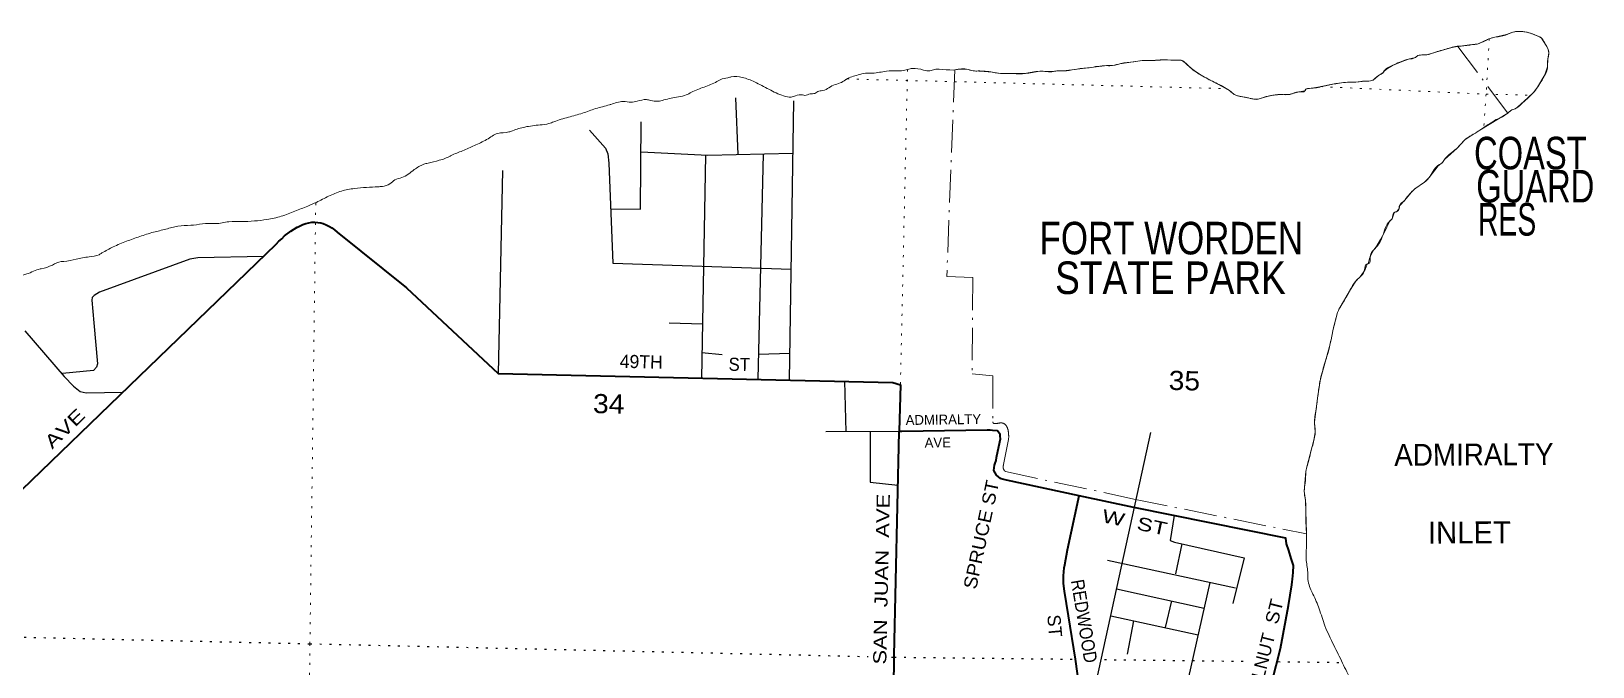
# Model space of a CAD drawing. Header units: feet. Extents: x -493433 to -244333, y 184684 to 373072.
# Drawn here: x -445118 to -430748, y 235009 to 240864 of the extents above; entities that cross this region are included whole.
import ezdxf
from ezdxf.enums import TextEntityAlignment as Align

# ---------------------------------------------------------------- set-up
doc = ezdxf.new("R2010")
doc.units = ezdxf.units.FT
doc.header["$LTSCALE"] = 60
doc.linetypes.add('DOT_DASHED', pattern=[7.7, 5, -1.2, 0.3, -1.2])
doc.linetypes.add('DOTTED', pattern=[1.5, 0.3, -1.2])
for name, color, linetype, lineweight in [('26', 7, 'Continuous', 40), ('27', 7, 'Continuous', 13), ('29', 7, 'Continuous', 25), ('39', 7, 'Continuous', 13), ('41', 7, 'Continuous', 13), ('44', 7, 'DOT_DASHED', 13), ('6', 7, 'DOTTED', 25), ('7', 7, 'DOTTED', 13)]:
    doc.layers.add(name, color=color, linetype=linetype, lineweight=lineweight)

msp = doc.modelspace()

# ---------------------------------------------------------------- linework, layer by layer
at = {"layer": '26'}
for points in [[(-446556.28, 235335.87), (-442862.69, 238903.88), (-442838.38, 238928.88), (-442813.38, 238952.5), (-442786.7, 238977.71), (-442730.2, 239020.88), (-442669.49, 239057.91), (-442667.89, 239058.73), (-442643.27, 239071.35), (-442617.89, 239083.68), (-442617.78, 239083.73), (-442591.52, 239093.24), (-442564.42, 239099.95), (-442536.77, 239103.79), (-442508.87, 239104.71), (-442481.02, 239102.72), (-442453.53, 239097.83), (-442432.28, 239091.95), (-442402.78, 239080.62), (-442374.63, 239066.27), (-442352.97, 239052.2), (-442327.97, 239033.93), (-442302.97, 239013.82), (-441665.03, 238500.7), (-440820.41, 237711.5), (-437189.55, 237629.66), (-437117.38, 237607.93), (-437131.04, 237179.17), (-437131.11, 237175.9)], [(-437193.41, 233788.92), (-437176.19, 235087.94), (-437175.65, 235112.75), (-437131.11, 237175.9)], [(-435473.94, 236585.31), (-436142.88, 236728.58), (-436167.82, 236733.92), (-436192.88, 236742.19), (-436199.74, 236744.46), (-436235.39, 236775.5), (-436258.72, 236816.37), (-436253.58, 236866.73), (-436246.98, 236886.22), (-436238.83, 236910.31), (-436233.66, 236936.22), (-436204.43, 237082.73), (-436199.39, 237107.99), (-436200.33, 237132.73), (-436201, 237150.23), (-436226.52, 237183.08), (-436272.03, 237186.81), (-436294.15, 237188.22), (-436322.03, 237187.81), (-437107.66, 237176.25), (-437131.11, 237175.9)], [(-435554.77, 233756.94), (-435425.93, 234372.15), (-435458.55, 234728.12), (-435507.4, 235080.4), (-435571.37, 235479.43), (-435608.68, 235705.55), (-435617.07, 235776.67), (-435617.99, 235848.26), (-435611.41, 235919.57), (-435606.31, 235949.89), (-435580.35, 236087.23), (-435480.08, 236556.55), (-435473.94, 236585.31)], [(-432735.3, 233702.2), (-433289.2, 234538.24), (-433739.16, 234634.69), (-433701.83, 234866.03), (-433622.36, 235179.22), (-433547.2, 235573.26), (-433518.09, 235765.55), (-433514.07, 235792.1), (-433511.92, 235815.55), (-433506.26, 235877.19), (-433502.8, 235943.73), (-433523.63, 236006.75), (-433546.25, 236079.9), (-433567.08, 236142.93), (-433573.63, 236194.92), (-434972.47, 236477.91), (-435473.94, 236585.31)]]:
    msp.add_lwpolyline(points, dxfattribs=at)
at = {"layer": '29'}
for p, q in [((-438635.55, 240251.57), (-438616.42, 239728.33)), ((-438101.64, 240223.52), (-438141.58, 237651.12)), ((-438913.7, 239720.89), (-438949.99, 237669.34)), ((-438429.77, 237657.61), (-438378.97, 239734.28)), ((-440781.79, 239579.73), (-440820.41, 237711.5)), ((-438941.24, 238164.02), (-439247.07, 238175.7)), ((-438945.84, 237904.08), (-438760.38, 237887.11)), ((-438424.07, 237890.68), (-438137.74, 237898.73)), ((-437633.69, 237639.67), (-437621.69, 237174.2)), ((-437131.11, 237175.9), (-437805.67, 237173.56)), ((-435425.93, 234372.15), (-434814.97, 237168.09)), ((-434530.41, 236141.57), (-434589.23, 235864.86)), ((-435214.08, 235991.13), (-434035.03, 235735.89)), ((-435129.55, 235728.49), (-434323.09, 235548.67)), ((-434731.74, 233740.92), (-434269.3, 235786.6)), ((-434624.46, 235615.87), (-434682.93, 235370.2)), ((-435184.04, 235479.11), (-434378.39, 235304.02)), ((-434973.99, 235433.46), (-435032.57, 235127.1))]:
    msp.add_line(p, q, dxfattribs=at)
for points in [[(-439785.35, 239227.18), (-439509.79, 239226.24), (-439504.86, 240030.49)], [(-439980.24, 239952.89), (-439834.13, 239785.27), (-439811.38, 239733.74), (-439802.41, 239647.94), (-439765.13, 238728.29), (-438125.7, 238673.58)], [(-439506.55, 239754.08), (-438891.49, 239721.45), (-438109.13, 239741.03)], [(-442982.06, 238788.57), (-443585.91, 238777.39), (-443659.3, 238765.75), (-444491.29, 238460.46), (-444538.2, 238429.55), (-444556.66, 238411.08), (-444559.24, 238385.32), (-444542.95, 238177.89), (-444507.67, 237799.19), (-444516.04, 237768.24), (-444545.08, 237739.57), (-444829.98, 237710.69)], [(-445177.6, 238103.26), (-444814.38, 237682.25), (-444730.22, 237594.6), (-444667.45, 237546.57), (-444613.5, 237531.71), (-444276.37, 237538.27)], [(-437397.79, 237174.97), (-437396.84, 236711.49), (-437141.76, 236682.35)], [(-434599.33, 236402.42), (-434635.91, 236173.39), (-434597.9, 236156.6), (-433957.23, 236013.95), (-434059.87, 235593.58)]]:
    msp.add_lwpolyline(points, dxfattribs=at)
at = {"layer": '39'}
for points in [[(-436632.57, 240506.42), (-436511.32, 240513.91), (-436447.08, 240498.4), (-436404.71, 240497.5), (-436271.75, 240486.57), (-436221.5, 240477.42), (-436128.71, 240475.43), (-435977.37, 240474.2), (-435837.65, 240495.42), (-435710.57, 240492.7), (-435670.05, 240499.91), (-435617.6, 240498.78), (-435512.35, 240512.67), (-435382.85, 240528.06), (-435223.01, 240546.84), (-435214.94, 240546.66), (-435168.5, 240547.68), (-435091.4, 240566.22), (-434971.99, 240581.82), (-434895.03, 240594.3), (-434826.45, 240592.83), (-434693.09, 240600.07), (-434566, 240597.33), (-434537.75, 240596.73), (-434503.86, 240577.83), (-434450.45, 240528.23), (-434335.12, 240449.06), (-434217.37, 240387.98), (-434091.78, 240316.65), (-434038.15, 240277.15), (-433945.8, 240254.98), (-433933.74, 240252.7), (-433867.44, 240239.16), (-433827.09, 240238.3), (-433788.5, 240249.58), (-433715.4, 240270.21), (-433622.34, 240280.33), (-433535.5, 240282.5), (-433452.27, 240304.94), (-433397.59, 240313.86), (-433387.15, 240329.79), (-433354.71, 240337.16), (-433231.17, 240356.71), (-433113.6, 240380.44), (-432970.02, 240393.51), (-432959.93, 240393.28), (-432836.58, 240404.76), (-432779.96, 240409.61), (-432718.44, 240454.71), (-432677.47, 240482.1), (-432667.03, 240498.02), (-432572.93, 240556.56), (-432442.68, 240606.25), (-432381.82, 240621.09), (-432355.15, 240640.71), (-432332.87, 240644.26), (-432258.05, 240650.73), (-432209.29, 240665.83), (-432085.37, 240703.55), (-431965.77, 240727.22), (-431959.72, 240727.08), (-431852.46, 240740.93), (-431811.98, 240746.12), (-431738.66, 240776.85), (-431691.78, 240798.04), (-431632.97, 240810.91), (-431523.38, 240838.83), (-431502.99, 240848.49), (-431411.86, 240862.68), (-431333.45, 240848.88), (-431285.39, 240831.7), (-431221.45, 240802.06), (-431192.12, 240759.05), (-431155.33, 240687.6), (-431158.93, 240615), (-431161.17, 240604.96), (-431164.99, 240522.27), (-431205.33, 240430.28), (-431286.73, 240306.87), (-431393.92, 240204.2), (-431453.51, 240155.02), (-431504.47, 240131.88), (-431543.54, 240098.41), (-431619.1, 240057.64), (-431745.93, 239979.62), (-431878.93, 239895.67), (-431901.44, 239882.03), (-432002.52, 239781.25), (-432105.4, 239690.59), (-432130.4, 239654.8), (-432146.85, 239641.02), (-432159.08, 239635.23), (-432244.16, 239528.05), (-432299.89, 239470.71), (-432373.66, 239419.8), (-432400.37, 239398.17), (-432483.25, 239299.02)], [(-442493.56, 239287.55), (-442381.34, 239343.69), (-442263.24, 239391.63), (-442143.66, 239415.31), (-442032.45, 239425.04), (-441925.36, 239430.82), (-441886.95, 239434.03), (-441817.83, 239456.78), (-441770.61, 239494.13), (-441707.6, 239514.98), (-441592.96, 239589.24), (-441505.13, 239637.82), (-441466.54, 239649.11), (-441363.05, 239675.16), (-441263.33, 239713.4), (-441253.11, 239719.23), (-441149.27, 239761.41), (-441039.2, 239811.54), (-440927.03, 239865.67), (-440824.9, 239922.02), (-440721.67, 239935.96), (-440689.13, 239947.38), (-440575.37, 239981.27), (-440435.71, 240000.48), (-440354.71, 240012.89), (-440307.92, 240030.05), (-440173.82, 240071.59), (-440045.86, 240109.22), (-439923.86, 240151.02), (-439795.94, 240186.64), (-439783.75, 240190.42), (-439670.18, 240216.24), (-439597.64, 240210.65), (-439540.94, 240219.53), (-439455.86, 240233.85), (-439417.67, 240226.98), (-439351.23, 240219.5), (-439296.5, 240230.44), (-439162.66, 240259.87), (-439089.64, 240276.48), (-439042.69, 240301.72), (-438924.58, 240349.65), (-438808.47, 240399.65), (-438759.48, 240424.84), (-438690.55, 240439.51), (-438676.34, 240443.24), (-438575.52, 240439.07), (-438461.42, 240396.25), (-438329.68, 240328.83), (-438193.78, 240267.37), (-438125.37, 240257.83), (-438084.77, 240269.07), (-438019.99, 240277.78), (-437997.89, 240273.26), (-437951.19, 240286.4), (-437906.68, 240291.5), (-437869.89, 240312.91), (-437847.65, 240314.46), (-437735.52, 240366.55), (-437672.5, 240387.41), (-437625.49, 240414.66), (-437617.29, 240420.55), (-437509.46, 240460.62), (-437440.47, 240477.31), (-437375.88, 240477.94), (-437248.36, 240495.4), (-437139.29, 240499.11), (-437078.65, 240503.87), (-437029.93, 240516.96), (-437009.66, 240520.56), (-436907.05, 240506.25), (-436848.68, 240498.95), (-436804, 240512.11), (-436761.59, 240513.23), (-436634.08, 240505.52)], [(-447865.44, 238282.02), (-447750.41, 238281.59), (-447629.16, 238289.1), (-447483.92, 238286), (-447367.06, 238277.44), (-447250.11, 238272.93), (-447139.34, 238262.48), (-447032.77, 238244.05), (-446928.14, 238229.71), (-446810.88, 238239.32), (-446705.67, 238251.2), (-446594.38, 238264.97), (-446477.26, 238268.53), (-446349.64, 238290.02), (-446284.66, 238308.82), (-446209.76, 238319.33), (-446201.65, 238321.18), (-446096.36, 238337.1), (-445986.82, 238363.01), (-445859, 238394.6), (-445751.34, 238426.62), (-445634.03, 238438.24), (-445517.92, 238488.25), (-445432.23, 238530.82), (-445403.86, 238536.27), (-445316.68, 238554.6), (-445281.96, 238574.03), (-445230.82, 238605.24), (-445159.7, 238627.95), (-445035.6, 238673.74), (-445025.47, 238675.54), (-444923.82, 238709.7), (-444842.39, 238742.28), (-444818.14, 238743.78), (-444704.65, 238765.58), (-444585.16, 238785.23), (-444493.9, 238805.48), (-444467.32, 238821.06), (-444363.18, 238877.38), (-444240.97, 238929.27), (-444118.93, 238973.09), (-443992.94, 239012.78), (-443879.32, 239040.64), (-443767.72, 239068.53), (-443650.5, 239076.11), (-443626.26, 239077.61), (-443514.91, 239093.4), (-443422.12, 239091.42), (-443298.63, 239108.95), (-443183.56, 239110.53), (-443064.37, 239116.06), (-442949.05, 239129.74), (-442817.22, 239159.22), (-442691.06, 239206.98), (-442573.02, 239252.91), (-442494.57, 239287.4)], [(-432483.25, 239299.02), (-432526.62, 239253.52), (-432529.13, 239231.36), (-432553.99, 239201.62), (-432570.21, 239197.94), (-432599.95, 239129.94), (-432616.44, 239114.14), (-432677.71, 238988.29), (-432753.14, 238860.7), (-432759.32, 238854.78), (-432795.07, 238788.94), (-432814.71, 238720.73), (-432822.79, 238720.89), (-432850.41, 238656.9), (-432892.07, 238597.23), (-432925.06, 238565.64), (-432985.61, 238472.06), (-433050.65, 238358.39), (-433088.41, 238292.59), (-433114.51, 238206.35), (-433143.32, 238087.86), (-433170.43, 237955.22), (-433209.72, 237818.8), (-433253.54, 237660.26), (-433255.77, 237650.22), (-433274.59, 237527.49), (-433281.69, 237479.19)], [(-433281.69, 237479.19), (-433298.67, 237348.34), (-433308.15, 237283.96), (-433303.89, 237201.1), (-433302.63, 237166.75), (-433325.29, 237052.18), (-433373.71, 236867.5), (-433387.14, 236807.24), (-433393.46, 236702.4), (-433403.19, 236625.9), (-433392.81, 236546.96), (-433389.78, 236407.6), (-433383.03, 236254.04), (-433385.37, 236054.25), (-433386.46, 236003.8), (-433370.94, 235882.35), (-433371.34, 235864.2), (-433347.97, 235732.49), (-433322.89, 235679.46), (-433265.31, 235542.99), (-433212.22, 235386.41), (-433131.32, 235209.05), (-433050.15, 235043.81), (-432970.83, 234886.66), (-432875.65, 234717.08), (-432812.02, 234580.47), (-432786.59, 234543.58), (-432730.24, 234443.47), (-432684.94, 234392.03), (-432570.81, 234258.37), (-432564.84, 234254.2), (-432458.74, 234122.74), (-432342.35, 233999.12), (-432231.46, 233901.86), (-432104.74, 233790.14), (-432061.02, 233758.92), (-431997.93, 233690.95), (-431992.23, 233687.83)]]:
    msp.add_spline(points, degree=3, dxfattribs=at)
at = {"layer": '44'}
for p, q in [((-431988.48, 240724.39), (-431529.87, 240109.01)), ((-436123.53, 237101.95), (-436169.4, 236872.03))]:
    msp.add_line(p, q, dxfattribs=at)
for points in [[(-431988.48, 240724.39), (-431881.57, 240737.17), (-431801.51, 240748.25), (-431709.14, 240790.92), (-431683.01, 240800.72), (-431648.23, 240807.77), (-431541.21, 240833.97), (-431483.6, 240854.34), (-431445.95, 240861.57), (-431407.79, 240862.44), (-431357.51, 240855.29), (-431303.63, 240838.63), (-431238.93, 240813.26), (-431220.14, 240800.99), (-431176.68, 240733.78), (-431157.73, 240695.41), (-431152.5, 240666.01), (-431160.34, 240608.87), (-431162.85, 240534.97), (-431188.52, 240461.27), (-431254.91, 240347.51), (-431289.64, 240303.67), (-431343.87, 240249.54), (-431441.89, 240163.86), (-431462.47, 240149.84), (-431491.76, 240139.48), (-431500.7, 240134.75), (-431529.86, 240109)], [(-436619.61, 240509.33), (-436569.56, 240515.28), (-436515.59, 240514.23), (-436494.67, 240510.81), (-436450.04, 240498.64), (-436349, 240493.65), (-436274.54, 240486.87), (-436216.87, 240477.24), (-436076.57, 240474.72), (-435967.22, 240474.49), (-435938.16, 240477.72), (-435855.1, 240493.53), (-435804.76, 240495.85), (-435744.58, 240492.39), (-435709.91, 240492.75), (-435671.28, 240499.82), (-435617.58, 240498.78), (-435365.41, 240530.13), (-435216.69, 240546.72), (-435168.29, 240547.7), (-435143.13, 240552.5), (-435100.43, 240564.59), (-434893.97, 240594.41), (-434871.17, 240594.81), (-434818.81, 240593.12), (-434729.54, 240599.39), (-434693.78, 240600.08), (-434554.39, 240597.08), (-434535.01, 240596.52), (-434519.16, 240589.86), (-434452.95, 240530.18), (-434369.06, 240469.47), (-434157.09, 240354.35), (-434157.27, 240353.96), (-434087.72, 240314.1), (-434076.06, 240304.96), (-434046.96, 240281.32), (-434022.6, 240271.94), (-433972.05, 240259.96), (-433846.4, 240236.38), (-433830.15, 240237.56), (-433807.28, 240244.05), (-433710.16, 240271.51), (-433650.39, 240278.64), (-433532.31, 240282.96), (-433450.89, 240305.26), (-433398.04, 240313.74), (-433386.88, 240329.87), (-433361.34, 240335.99), (-433313.63, 240343.59), (-433206.02, 240361.5), (-433111, 240380.88), (-433032.04, 240390.17), (-432947.03, 240394.41), (-432793.68, 240407.76), (-432767.86, 240413.58), (-432721.34, 240452.59), (-432676.49, 240482.91), (-432665.06, 240499.64), (-432637.62, 240520.34), (-432589.57, 240548.79), (-432502.67, 240585), (-432433.73, 240608.92), (-432378.61, 240622.54), (-432357.06, 240640.13), (-432321.19, 240645.16), (-432287.75, 240646.17), (-432264.42, 240649.09), (-432067.74, 240708.52), (-432029.77, 240717.38), (-431988.48, 240724.39)], [(-436619.61, 240509.33), (-436692.76, 238604.97), (-436453.05, 238594.96), (-436458.84, 237707.31), (-436268.14, 237689.38), (-436267.49, 237264.99)], [(-431529.86, 240109), (-431861.84, 239906.45), (-431926.34, 239861.95), (-431996.29, 239787.25), (-432111.57, 239683.34), (-432131.54, 239653.59), (-432169.08, 239624.89), (-432253.95, 239517.21), (-432297.39, 239472.8), (-432385.17, 239411.18), (-432414.96, 239382.73), (-432479.77, 239303.09), (-432523.29, 239257.39), (-432528.25, 239250.29), (-432528.71, 239232.36), (-432537.4, 239218.11), (-432554.86, 239201.04), (-432570.94, 239197.16), (-432579.69, 239182.81), (-432595.1, 239137.22), (-432614.47, 239116.96), (-432668.35, 239006.31), (-432701.21, 238945.85), (-432736.18, 238886.89), (-432771.19, 238836.46), (-432793.69, 238791.84), (-432801.69, 238768.96), (-432814.56, 238721.02), (-432823.7, 238719.38), (-432843.63, 238669.71), (-432851.67, 238654.95), (-432878.94, 238614.09), (-432893.62, 238595.46), (-432921.63, 238569.91), (-432947.54, 238533.32), (-432987.45, 238468.85), (-433075.87, 238314.55), (-433097.61, 238272.46), (-433135.97, 238119.41), (-433156.33, 238020.82), (-433169.43, 237958.99), (-433251.02, 237669.61), (-433257.08, 237642.46), (-433277.98, 237504.57), (-433308.24, 237266.95), (-433302.63, 237167.29), (-433313.51, 237096.78), (-433378.07, 236850.01), (-433387.06, 236807.7), (-433403.16, 236626.81), (-433392.68, 236542.62), (-433382.98, 236233.48)], [(-436152.05, 236807.83), (-434957.06, 236551.9), (-433383.06, 236233.48)]]:
    msp.add_lwpolyline(points, dxfattribs=at)
msp.add_arc((-436120.1, 236850.24), 53.69, 155.95493, 233.79663, dxfattribs=at)
msp.add_spline([(-436267.49, 237264.99), (-436267.61, 237262.02), (-436187.22, 237255.69), (-436126.41, 237177.4), (-436123.53, 237101.95)], degree=3, dxfattribs=at)
at = {"layer": '6'}
for p, q in [((-435242.01, 235075.69), (-433930.46, 235060.28)), ((-433642.85, 235056.9), (-433053.19, 235049.97))]:
    msp.add_line(p, q, dxfattribs=at)
for points in [[(-446262.59, 235306.68), (-442553.31, 235221.8), (-437414.77, 235103.87)], [(-437200.6, 235098.96), (-437175.86, 235098.39), (-435502, 235078.75)]]:
    msp.add_lwpolyline(points, dxfattribs=at)
at = {"layer": '7'}
for p, q in [((-437609.57, 240424.5), (-434123.37, 240334.95)), ((-437053.87, 240509.99), (-437175.44, 235112.85)), ((-437054.56, 240509.97), (-437055.09, 240475.79)), ((-442499.78, 239279.6), (-442544.77, 235869.33)), ((-442555.03, 235044.82), (-442566.16, 233894.62))]:
    msp.add_line(p, q, dxfattribs=at)
for points in [[(-431699.9, 240794.94), (-431729.21, 240284.08), (-431750.79, 239976.55)], [(-433251, 240353.4), (-431729.21, 240284.08), (-431317.37, 240275.05)], [(-442544.77, 235869.26), (-442553.31, 235221.8), (-442555.03, 235044.82)], [(-437175.45, 235112.74), (-437175.77, 235098.39), (-437193.41, 233788.92)]]:
    msp.add_lwpolyline(points, dxfattribs=at)

# ---------------------------------------------------------------- texts
at = {"layer": '27'}
for s, height, rotation, p in [('49TH', 120.9, 358.709, (-439703.01, 237763.8)), ('ADMIRALTY', 90.69, 0.843, (-437070.41, 237236.55)), ('AVE', 90.69, 0.843, (-436895.93, 237028.19)), ('ST', 120.9, 275.235, (-435768.69, 235484.03)), ('WALNUT', 120.9, 75.761, (-433836.67, 234638.57))]:
    msp.add_text(s, height=height, rotation=rotation, dxfattribs=at).set_placement(p)
for s, rotation, width, p in [('ST', 358.709, 0.95, (-438701.62, 237736.79)), ('AVE', 44.009, 1.35, (-444925.44, 237009.74)), ('SPRUCE ST', 77.919, 1.1, (-436422.68, 235716.26)), ('SAN  JUAN  AVE', 88.763, 1.25, (-437249.81, 235029.76)), ('W  ST', 347.911, 1.35, (-435272.4, 236343.75)), ('REDWOOD', 279.37, 0.9, (-435550.93, 235802.98)), ('ST', 75.761, 1.1, (-433648.19, 235393.67))]:
    msp.add_text(s, height=120.9, rotation=rotation, dxfattribs=dict(at, width=width)).set_placement(p)
at = {"layer": '41', "width": 0.95}
msp.add_text('ADMIRALTY', height=201.5, rotation=0.325, dxfattribs=at).set_placement((-432574.03, 236860.19))
at = {"layer": '41'}
msp.add_text('INLET', height=201.5, rotation=0.324, dxfattribs=at).set_placement((-432264.26, 236144.01))
at = {"layer": '44'}
for s, width, p in [('COAST', 0.75, (-431321.96, 239591.4)), ('GUARD', 0.75, (-431276.64, 239286.35)), ('RES', 0.65, (-431536.2, 238981.34)), ('FORT WORDEN', 0.8, (-434626.16, 238808.21)), ('STATE PARK', 0.85, (-434634.26, 238443.09))]:
    msp.add_text(s, height=300, dxfattribs=dict(at, width=width)).set_placement(p, align=Align.CENTER)
at = {"layer": '7', "width": 1.1}
for s, rotation, p in [('35', 358.771, (-434651.75, 237560.54)), ('34', 358.773, (-439949.2, 237346.91))]:
    msp.add_text(s, height=176.3, rotation=rotation, dxfattribs=at).set_placement(p)

doc.saveas('drawing.dxf')
